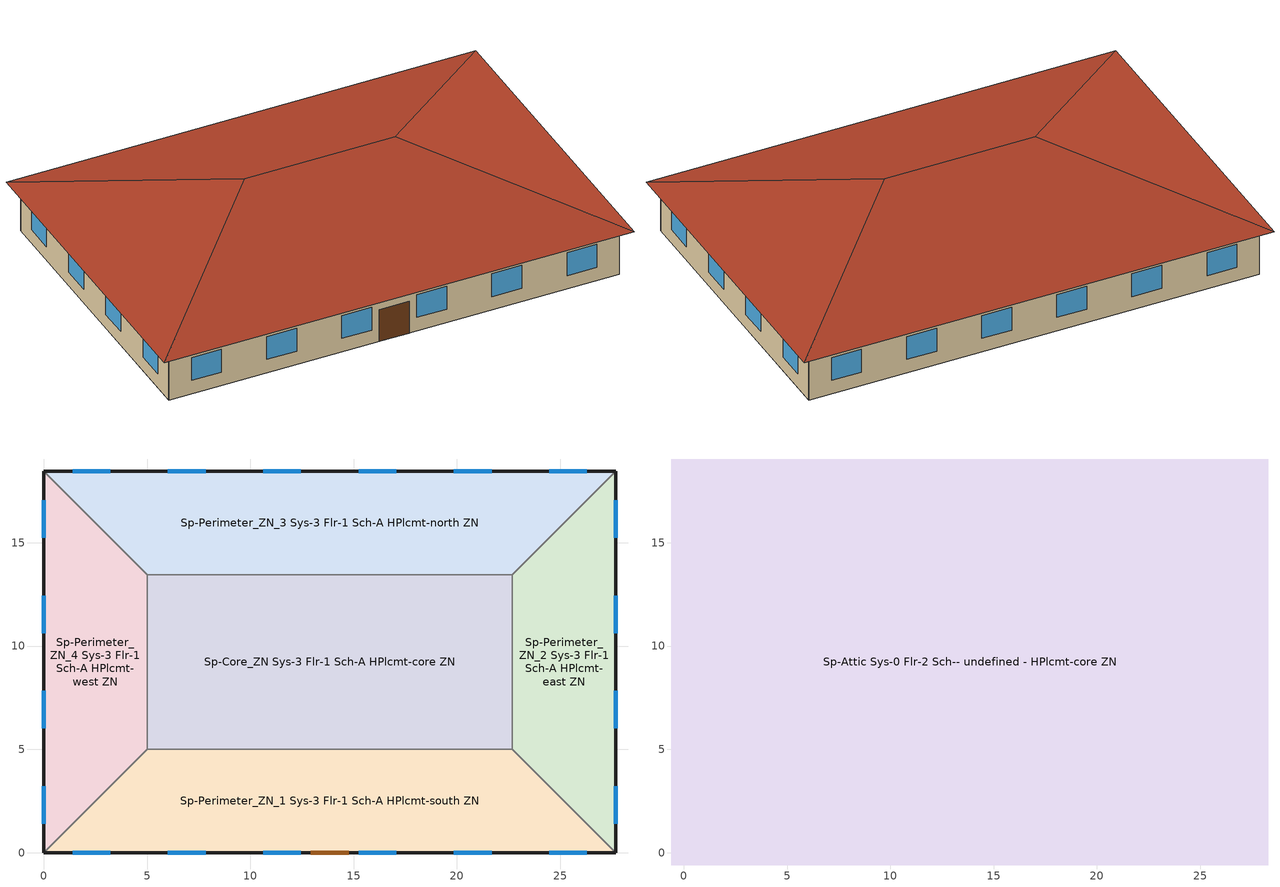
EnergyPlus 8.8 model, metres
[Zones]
Sp-Core_ZN Sys-3 Flr-1 Sch-A HPlcmt-core ZN
 floor ground (Customized opaque construction Typical Insulated Carpeted 6in Slab Floor to conductance of 0.757): 22.69,13.46 22.69,5 5,5 5,13.46 z0
 wall to Sp-Perimeter_ZN_2 Sys-3 Flr-1 Sch-A HPlcmt-east ZN (Typical Interior Wall): 22.69,5 22.69,13.46 z0:3.05
 wall to Sp-Perimeter_ZN_3 Sys-3 Flr-1 Sch-A HPlcmt-north ZN (Typical Interior Wall): 22.69,13.46 5,13.46 z0:3.05
 wall to Sp-Perimeter_ZN_1 Sys-3 Flr-1 Sch-A HPlcmt-south ZN (Typical Interior Wall): 5,5 22.69,5 z0:3.05
 wall to Sp-Perimeter_ZN_4 Sys-3 Flr-1 Sch-A HPlcmt-west ZN (Typical Interior Wall): 5,13.46 5,5 z0:3.05
Sp-Perimeter_ZN_1 Sys-3 Flr-1 Sch-A HPlcmt-south ZN
 floor ground (Customized opaque construction Typical Insulated Carpeted 6in Slab Floor to conductance of 0.757): 22.69,5 27.69,0 0,0 5,5 z0
 wall outside (Customized opaque construction Typical Insulated Exterior Mass Wall R-12.5 to conductance of 0.21): 0,0 27.69,0 z0:3.05
 wall to Sp-Perimeter_ZN_2 Sys-3 Flr-1 Sch-A HPlcmt-east ZN (Typical Interior Wall): 27.69,0 22.69,5 z0:3.05
 wall to Sp-Perimeter_ZN_4 Sys-3 Flr-1 Sch-A HPlcmt-west ZN (Typical Interior Wall): 5,5 0,0 z0:3.05
 window (Customized Fenestration: cond=0.220 tvis=0.220 tsol=0.232): 1.39,0 3.22,0 / 6.01,0 7.84,0 / 10.62,0 12.45,0 / 15.24,0 17.07,0 / 19.85,0 21.68,0 / 24.47,0 26.3,0 z0.9:2.42
 door (Customized opaque construction Typical Insulated Metal Door R-1.43 to conductance of 2.2): 12.93,0 14.76,0 z0:2.13
Sp-Perimeter_ZN_2 Sys-3 Flr-1 Sch-A HPlcmt-east ZN
 floor ground (Customized opaque construction Typical Insulated Carpeted 6in Slab Floor to conductance of 0.757): 27.69,18.46 27.69,0 22.69,5 22.69,13.46 z0
 wall outside (Customized opaque construction Typical Insulated Exterior Mass Wall R-12.5 to conductance of 0.21): 27.69,0 27.69,18.46 z0:3.05
 wall to Sp-Perimeter_ZN_3 Sys-3 Flr-1 Sch-A HPlcmt-north ZN (Typical Interior Wall): 27.69,18.46 22.69,13.46 z0:3.05
 window (Customized Fenestration: cond=0.220 tvis=0.220 tsol=0.232): 27.69,1.39 27.69,3.22 / 27.69,6.01 27.69,7.84 / 27.69,10.62 27.69,12.45 / 27.69,15.24 27.69,17.07 z0.9:2.42
Sp-Perimeter_ZN_3 Sys-3 Flr-1 Sch-A HPlcmt-north ZN
 floor ground (Customized opaque construction Typical Insulated Carpeted 6in Slab Floor to conductance of 0.757): 27.69,18.46 22.69,13.46 5,13.46 0,18.46 z0
 wall outside (Customized opaque construction Typical Insulated Exterior Mass Wall R-12.5 to conductance of 0.21): 27.69,18.46 0,18.46 z0:3.05
 wall to Sp-Perimeter_ZN_4 Sys-3 Flr-1 Sch-A HPlcmt-west ZN (Typical Interior Wall): 0,18.46 5,13.46 z0:3.05
 window (Customized Fenestration: cond=0.220 tvis=0.220 tsol=0.232): 26.3,18.46 24.47,18.46 / 21.68,18.46 19.85,18.46 / 17.07,18.46 15.24,18.46 / 12.45,18.46 10.62,18.46 / 7.84,18.46 6.01,18.46 / 3.22,18.46 1.39,18.46 z0.9:2.42
Sp-Perimeter_ZN_4 Sys-3 Flr-1 Sch-A HPlcmt-west ZN
 floor ground (Customized opaque construction Typical Insulated Carpeted 6in Slab Floor to conductance of 0.757): 0,18.46 5,13.46 5,5 0,0 z0
 wall outside (Customized opaque construction Typical Insulated Exterior Mass Wall R-12.5 to conductance of 0.21): 0,18.46 0,0 z0:3.05
 window (Customized Fenestration: cond=0.220 tvis=0.220 tsol=0.232): 0,17.07 0,15.24 / 0,12.45 0,10.62 / 0,7.84 0,6.01 / 0,3.22 0,1.39 z0.9:2.42
Sp-Attic Sys-0 Flr-2 Sch-- undefined - HPlcmt-core ZN
 floor outside (Customized opaque construction Typical Insulated Exterior Mass Floor R-15.63 to conductance of 0.162): 28.29,19.06 28.29,-0.6 27.69,0 27.69,18.46 z3.05; 28.29,19.06 27.69,18.46 0,18.46 -0.6,19.06 z3.05; 27.69,0 28.29,-0.6 -0.6,-0.6 0,0 z3.05; -0.6,19.06 0,18.46 0,0 -0.6,-0.6 z3.05
 floor to Sp-Core_ZN Sys-3 Flr-1 Sch-A HPlcmt-core ZN (Typical Interior Floor): 22.69,13.46 22.69,5 5,5 5,13.46 z3.05
 floor to Sp-Perimeter_ZN_2 Sys-3 Flr-1 Sch-A HPlcmt-east ZN (Typical Interior Floor): 27.69,18.46 27.69,0 22.69,5 22.69,13.46 z3.05
 floor to Sp-Perimeter_ZN_3 Sys-3 Flr-1 Sch-A HPlcmt-north ZN (Typical Interior Floor): 27.69,18.46 22.69,13.46 5,13.46 0,18.46 z3.05
 floor to Sp-Perimeter_ZN_1 Sys-3 Flr-1 Sch-A HPlcmt-south ZN (Typical Interior Floor): 22.69,5 27.69,0 0,0 5,5 z3.05
 floor to Sp-Perimeter_ZN_4 Sys-3 Flr-1 Sch-A HPlcmt-west ZN (Typical Interior Floor): 0,18.46 5,13.46 5,5 0,0 z3.05
 roof outside (Customized opaque construction Typical Insulated Metal Building Roof R-20.41 to conductance of 0.162): 18.46,9.23,6.33 28.29,-0.6,3.05 28.29,19.06,3.05; 18.46,9.23,6.33 28.29,19.06,3.05 -0.6,19.06,3.05 9.23,9.23,6.33; 9.23,9.23,6.33 -0.6,-0.6,3.05 28.29,-0.6,3.05 18.46,9.23,6.33; 9.23,9.23,6.33 -0.6,19.06,3.05 -0.6,-0.6,3.05
[Building]
-SmallOffice-NECB HDD Method-CAN_AB_Banff.CS.711220_CWEC2016.epw created: 2018-06-14 18:29:24 +0000: North Axis {deg}=0; Terrain=City; Loads Convergence Tolerance Value=0.04; Temperature Convergence Tolerance Value {deltaC}=0.2; Solar Distribution=FullInteriorAndExterior; Maximum Number of Warmup Days=25; Minimum Number of Warmup Days=6
[Site:Location]
Banff CS_AB_CAN: Latitude {deg}=51.193; Longitude {deg}=-115.552; Time Zone {hr}=-7; Elevation {m}=1396.9
[Site:WaterMainsTemperature]
Calculation Method=Correlation; Annual Average Outdoor Air Temperature {C}=2.93333; Maximum Difference In Monthly Average Outdoor Air Temperatures {deltaC}=24.2
[SizingPeriod:DesignDay] Day of Month=21; Dry-Bulb Temperature Range Modifier Type=DefaultMultipliers; Humidity Condition Type=Wetbulb; Barometric Pressure {Pa}=85631; Rain Indicator=No; Snow Indicator=No; Daylight Saving Time Indicator=No
Name | Month | Day Type | Maximum Dry-Bulb Temperature {C} | Daily Dry-Bulb Temperature Range {deltaC} | Wetbulb or DewPoint at Maximum Dry-Bulb {C} | Wind Speed {m/s} | Wind Direction {deg} | Solar Model Indicator | ASHRAE Clear Sky Optical Depth for Beam Irradiance (taub) | ASHRAE Clear Sky Optical Depth for Diffuse Irradiance (taud) | Sky Clearness
Banff CS Ann Clg .4% Condns DB=>MWB | 7 | SummerDesignDay | 27.4 | 14.4 | 13.7 | 3.1 | 230 | ASHRAETau | 0.357 | 2.375
Banff CS Ann Clg .4% Condns WB=>MDB | 7 | SummerDesignDay | 24 | 14.4 | 14.9 | 3.1 | 230 | ASHRAETau | 0.357 | 2.375
Banff CS Ann Htg 99.6% Condns DB | 12 | WinterDesignDay | -30.3 | 0 | -30.3 | 1.3 | 70 | ASHRAEClearSky |  |  | 0
[Site:GroundTemperature:BuildingSurface]
19.527, 19.502, 19.536, 19.598, 20.002, 21.64, 22.225, 22.375, 21.449, 20.121, 19.802, 19.633
[Material] Thermal Absorptance=0.9
Name | Roughness | Thickness {m} | Conductivity {W/m-K} | Density {kg/m3} | Specific Heat {J/kg-K} | Solar Absorptance | Visible Absorptance
1/2IN Gypsum 1 | Smooth | 0.0127 | 0.16 | 784.9 | 830 | 0.4 | 0.4
100mm Normalweight concrete floor | MediumSmooth | 0.1016 | 2.31 | 2322 | 832 | 0.7 | 0.7
1IN Stucco 1 | Smooth | 0.0253 | 0.6918 | 1858 | 837 | 0.7 | 0.92
4 in. Normalweight Concrete Floor 1 | MediumRough | 0.1016 | 2.31 | 2322 | 832 | 0.7 | 0.7
6 in. Normalweight Concrete Floor 1 | MediumRough | 0.1524 | 2.31 | 2322 | 832 | 0.7 | 0.7
8IN CONCRETE HW RefBldg 1 | Rough | 0.2032 | 1.311 | 2240 | 836.8 | 0.7 | 0.7
F08 Metal surface 1; Metal Roof Surface 1 | Smooth | 0.0008 | 45.28 | 7824 | 500 | 0.7 | 0.7
G01 13mm gypsum board | Smooth | 0.0127 | 0.16 | 800 | 1090 | 0.7 | 0.5
[Material:NoMass] Thermal Absorptance=0.9; Solar Absorptance=0.7
Name | Roughness | Thermal Resistance {m2-K/W} | Visible Absorptance
CP02 CARPET PAD | VeryRough | 0.21648 | 0.8
Typical Carpet Pad 1 | Smooth | 0.21648 | 0.8
Typical Carpet Pad 2 | Smooth | 1.25503 | 0.8
Typical Insulation R-0.58 1 | Smooth | 0.454528 | 0.7
Typical Insulation R-10.11 1 | Smooth | 4.49096 | 0.7
Typical Insulation R-13.06 1 | Smooth | 5.91238 | 0.7
Typical Insulation R-19.63 1 | Smooth | 6.17282 | 0.7
[WindowMaterial:SimpleGlazingSystem]
Customized Fenestration:: cond=0.220 tvis=0.220 tsol=0.232: U-Factor {W/m2-K}=2.2; Solar Heat Gain Coefficient=0.6; Visible Transmittance=0.21
[Construction]
Customized Fenestration: cond=0.220 tvis=0.220 tsol=0.232: Customized Fenestration:: cond=0.220 tvis=0.220 tsol=0.232
Customized opaque construction Typical Insulated Carpeted 6in Slab Floor to conductance of 0.757: 6 in. Normalweight Concrete Floor 1, Typical Carpet Pad 2
Customized opaque construction Typical Insulated Exterior Mass Floor R-15.63 to conductance of 0.162: Typical Insulation R-13.06 1, 4 in. Normalweight Concrete Floor 1, Typical Carpet Pad 1
Customized opaque construction Typical Insulated Exterior Mass Wall R-12.5 to conductance of 0.21: 1IN Stucco 1, 8IN CONCRETE HW RefBldg 1, Typical Insulation R-10.11 1, 1/2IN Gypsum 1
Customized opaque construction Typical Insulated Metal Building Roof R-20.41 to conductance of 0.162: Metal Roof Surface 1, Typical Insulation R-19.63 1
Customized opaque construction Typical Insulated Metal Door R-1.43 to conductance of 2.2: F08 Metal surface 1, Typical Insulation R-0.58 1
Typical Interior Floor: 100mm Normalweight concrete floor, CP02 CARPET PAD
Typical Interior Wall: G01 13mm gypsum board, G01 13mm gypsum board
[Zone]
Name | Part of Total Floor Area
Sp-Attic Sys-0 Flr-2 Sch-- undefined - HPlcmt-core ZN | No
Sp-Core_ZN Sys-3 Flr-1 Sch-A HPlcmt-core ZN; Sp-Perimeter_ZN_1 Sys-3 Flr-1 Sch-A HPlcmt-south ZN; Sp-Perimeter_ZN_2 Sys-3 Flr-1 Sch-A HPlcmt-east ZN; Sp-Perimeter_ZN_3 Sys-3 Flr-1 Sch-A HPlcmt-north ZN; Sp-Perimeter_ZN_4 Sys-3 Flr-1 Sch-A HPlcmt-west ZN | Yes
[ZoneInfiltration:DesignFlowRate] Schedule=Always On Discrete; Design Flow Rate Calculation Method=Flow/ExteriorArea; Constant Term Coefficient=0; Temperature Term Coefficient=0; Velocity Term Coefficient=0.224; Velocity Squared Term Coefficient=0
Name | Zone or ZoneList | Flow per Exterior Surface Area {m3/s-m2}
Attic Infiltration | Sp-Attic Sys-0 Flr-2 Sch-- undefined - HPlcmt-core ZN | 0.000228332
Perimeter_ZN_1 Infiltration | Sp-Perimeter_ZN_1 Sys-3 Flr-1 Sch-A HPlcmt-south ZN | 0.00025
Perimeter_ZN_2 Infiltration | Sp-Perimeter_ZN_2 Sys-3 Flr-1 Sch-A HPlcmt-east ZN | 0.00025
Perimeter_ZN_3 Infiltration | Sp-Perimeter_ZN_3 Sys-3 Flr-1 Sch-A HPlcmt-north ZN | 0.00025
Perimeter_ZN_4 Infiltration | Sp-Perimeter_ZN_4 Sys-3 Flr-1 Sch-A HPlcmt-west ZN | 0.00025
[Sizing:Zone] Zone Cooling Design Supply Air Temperature Input Method=SupplyAirTemperature; Zone Cooling Design Supply Air Temperature Difference {deltaC}=11.11; Zone Heating Design Supply Air Temperature Input Method=SupplyAirTemperature; Zone Heating Design Supply Air Temperature Difference {deltaC}=11.11; Zone Cooling Design Supply Air Humidity Ratio {kgWater/kgDryAir}=0.0085; Zone Heating Design Supply Air Humidity Ratio {kgWater/kgDryAir}=0.008; Cooling Design Air Flow Method=DesignDay; Cooling Design Air Flow Rate {m3/s}=0; Cooling Minimum Air Flow per Zone Floor Area {m3/s-m2}=0.000762; Cooling Minimum Air Flow {m3/s}=0; Cooling Minimum Air Flow Fraction=0; Heating Design Air Flow Method=DesignDay; Heating Design Air Flow Rate {m3/s}=0; Heating Maximum Air Flow per Zone Floor Area {m3/s-m2}=0.002032; Heating Maximum Air Flow {m3/s}=0.141576; Heating Maximum Air Flow Fraction=0.3; Account for Dedicated Outdoor Air System=No
Name | Zone Cooling Design Supply Air Temperature {C} | Zone Heating Design Supply Air Temperature {C} | Design Specification Outdoor Air Object | Design Specification Zone Air Distribution Object | Zone Heating Sizing Factor | Zone Cooling Sizing Factor
Sp-Attic Sys-0 Flr-2 Sch-- undefined - HPlcmt-core ZN | 14 | 40 | Space Function - undefined - Ventilation | Sp-Attic Sys-0 Flr-2 Sch-- undefined - HPlcmt-core ZN Design Spec Zone Air Dist
Sp-Core_ZN Sys-3 Flr-1 Sch-A HPlcmt-core ZN | 13 | 43 | Space Function Office - enclosed Ventilation | Sp-Core_ZN Sys-3 Flr-1 Sch-A HPlcmt-core ZN Design Spec Zone Air Dist | 1.3 | 1.1
Sp-Perimeter_ZN_1 Sys-3 Flr-1 Sch-A HPlcmt-south ZN | 13 | 43 | Space Function Office - enclosed Ventilation | Sp-Perimeter_ZN_1 Sys-3 Flr-1 Sch-A HPlcmt-south ZN Design Spec Zone Air Dist | 1.3 | 1.1
Sp-Perimeter_ZN_2 Sys-3 Flr-1 Sch-A HPlcmt-east ZN | 13 | 43 | Space Function Office - enclosed Ventilation | Sp-Perimeter_ZN_2 Sys-3 Flr-1 Sch-A HPlcmt-east ZN Design Spec Zone Air Dist | 1.3 | 1.1
Sp-Perimeter_ZN_3 Sys-3 Flr-1 Sch-A HPlcmt-north ZN | 13 | 43 | Space Function Office - enclosed Ventilation | Sp-Perimeter_ZN_3 Sys-3 Flr-1 Sch-A HPlcmt-north ZN Design Spec Zone Air Dist | 1.3 | 1.1
Sp-Perimeter_ZN_4 Sys-3 Flr-1 Sch-A HPlcmt-west ZN | 13 | 43 | Space Function Office - enclosed Ventilation | Sp-Perimeter_ZN_4 Sys-3 Flr-1 Sch-A HPlcmt-west ZN Design Spec Zone Air Dist | 1.3 | 1.1
[DesignSpecification:ZoneAirDistribution] Zone Air Distribution Effectiveness in Cooling Mode=1; Zone Air Distribution Effectiveness in Heating Mode=1
Sp-Attic Sys-0 Flr-2 Sch-- undefined - HPlcmt-core ZN Design Spec Zone Air Dist; Sp-Core_ZN Sys-3 Flr-1 Sch-A HPlcmt-core ZN Design Spec Zone Air Dist; Sp-Perimeter_ZN_1 Sys-3 Flr-1 Sch-A HPlcmt-south ZN Design Spec Zone Air Dist; Sp-Perimeter_ZN_2 Sys-3 Flr-1 Sch-A HPlcmt-east ZN Design Spec Zone Air Dist; Sp-Perimeter_ZN_3 Sys-3 Flr-1 Sch-A HPlcmt-north ZN Design Spec Zone Air Dist; Sp-Perimeter_ZN_4 Sys-3 Flr-1 Sch-A HPlcmt-west ZN Design Spec Zone Air Dist
[DesignSpecification:OutdoorAir] Outdoor Air Method=Sum; Outdoor Air Flow per Person {m3/s-person}=0; Outdoor Air Flow per Zone {m3/s}=0; Outdoor Air Flow Air Changes per Hour {1/hr}=0
Name | Outdoor Air Flow per Zone Floor Area {m3/s-m2}
Space Function - undefined - Ventilation | 0
Space Function Office - enclosed Ventilation | 0.0004318
[ZoneControl:Thermostat] Control Object Type 1=ThermostatSetpoint:DualSetpoint
Name | Zone or ZoneList | Control Type Schedule | Control Name 1
Sp-Core_ZN Sys-3 Flr-1 Sch-A HPlcmt-core ZN Thermostat | Sp-Core_ZN Sys-3 Flr-1 Sch-A HPlcmt-core ZN | Sp-Core_ZN Sys-3 Flr-1 Sch-A HPlcmt-core ZN Thermostat Schedule | Space Function Office - enclosed Thermostat 10
Sp-Perimeter_ZN_1 Sys-3 Flr-1 Sch-A HPlcmt-south ZN Thermostat | Sp-Perimeter_ZN_1 Sys-3 Flr-1 Sch-A HPlcmt-south ZN | Sp-Perimeter_ZN_1 Sys-3 Flr-1 Sch-A HPlcmt-south ZN Thermostat Schedule | Space Function Office - enclosed Thermostat 9
Sp-Perimeter_ZN_2 Sys-3 Flr-1 Sch-A HPlcmt-east ZN Thermostat | Sp-Perimeter_ZN_2 Sys-3 Flr-1 Sch-A HPlcmt-east ZN | Sp-Perimeter_ZN_2 Sys-3 Flr-1 Sch-A HPlcmt-east ZN Thermostat Schedule | Space Function Office - enclosed Thermostat 7
Sp-Perimeter_ZN_3 Sys-3 Flr-1 Sch-A HPlcmt-north ZN Thermostat | Sp-Perimeter_ZN_3 Sys-3 Flr-1 Sch-A HPlcmt-north ZN | Sp-Perimeter_ZN_3 Sys-3 Flr-1 Sch-A HPlcmt-north ZN Thermostat Schedule | Space Function Office - enclosed Thermostat 6
Sp-Perimeter_ZN_4 Sys-3 Flr-1 Sch-A HPlcmt-west ZN Thermostat | Sp-Perimeter_ZN_4 Sys-3 Flr-1 Sch-A HPlcmt-west ZN | Sp-Perimeter_ZN_4 Sys-3 Flr-1 Sch-A HPlcmt-west ZN Thermostat Schedule | Space Function Office - enclosed Thermostat 8
[ThermostatSetpoint:DualSetpoint] Heating Setpoint Temperature Schedule=NECB-A-Thermostat Setpoint-Heating; Cooling Setpoint Temperature Schedule=NECB-A-Thermostat Setpoint-Cooling
Space Function Office - enclosed Thermostat 10; Space Function Office - enclosed Thermostat 9; Space Function Office - enclosed Thermostat 7; Space Function Office - enclosed Thermostat 6; Space Function Office - enclosed Thermostat 8
[ZoneVentilation:DesignFlowRate] Schedule=Always_On; Design Flow Rate Calculation Method=Flow/Area; Flow Rate per Zone Floor Area {m3/s-m2}=0.0004318
Name | Zone or ZoneList
Sp-Core_ZN Sys-3 Flr-1 Sch-A HPlcmt-core ZN Ventilation per Floor Area | Sp-Core_ZN Sys-3 Flr-1 Sch-A HPlcmt-core ZN
Sp-Perimeter_ZN_1 Sys-3 Flr-1 Sch-A HPlcmt-south ZN Ventilation per Floor Area | Sp-Perimeter_ZN_1 Sys-3 Flr-1 Sch-A HPlcmt-south ZN
Sp-Perimeter_ZN_2 Sys-3 Flr-1 Sch-A HPlcmt-east ZN Ventilation per Floor Area | Sp-Perimeter_ZN_2 Sys-3 Flr-1 Sch-A HPlcmt-east ZN
Sp-Perimeter_ZN_3 Sys-3 Flr-1 Sch-A HPlcmt-north ZN Ventilation per Floor Area | Sp-Perimeter_ZN_3 Sys-3 Flr-1 Sch-A HPlcmt-north ZN
Sp-Perimeter_ZN_4 Sys-3 Flr-1 Sch-A HPlcmt-west ZN Ventilation per Floor Area | Sp-Perimeter_ZN_4 Sys-3 Flr-1 Sch-A HPlcmt-west ZN
[UtilityCost:Tariff] Demand Window Length=QuarterHour
Name | Utility Cost Qualify | Output Meter | Conversion Factor Choice
 | Epcor | Electricity:Facility | kWh
 | ATCO | Gas:Facility | MJ
 | NoneOil | FuelOil#2:Facility | MJ
[UtilityCost:Charge:Block]
ElectricityBlocksEnergyCharges: Epcor, TotalEnergy, Annual, EnergyCharges, , , 750, 0.1299, 751, 0.1299, 752, 0.1299, 753, 0.1299, remaining, 0.1299
ElectricityBlocksDemandCharges: Epcor, TotalDemand, Annual, DemandCharges, , , 150, 2.1165, 151, 2.1165, 152, 2.1165, 153, 2.1165, remaining, 2.1165
GasBlocksEnergyCharges: ATCO, TotalEnergy, Annual, EnergyCharges, , , 1, 0.0037, 2, 0.0037, 3, 0.0037, 4, 0.0037, remaining, 0.0037
GasBlocksDemandCharges: ATCO, TotalDemand, Annual, DemandCharges, , , 1, 0, 2, 0, 3, 0, 4, 0, remaining, 0
FuelOil#2BlocksEnergyCharges: NoneOil, TotalEnergy, Annual, EnergyCharges, , , 1, 0, 2, 0, 3, 0, 4, 0, remaining, 0
FuelOil#2BlocksDemandCharges: NoneOil, TotalDemand, Annual, DemandCharges, , , 1, 0, 2, 0, 3, 0, 4, 0, remaining, 0
[Zone equipment]
Sp-Attic Sys-0 Flr-2 Sch-- undefined - HPlcmt-core ZN: Sp-Attic Sys-0 Flr-2 Sch-- undefined - HPlcmt-core ZN Ideal Loads Air System
Sp-Core_ZN Sys-3 Flr-1 Sch-A HPlcmt-core ZN: Sp-Core_ZN Sys-3 Flr-1 Sch-A HPlcmt-core ZN Ideal Loads Air System
Sp-Perimeter_ZN_1 Sys-3 Flr-1 Sch-A HPlcmt-south ZN: Sp-Perimeter_ZN_1 Sys-3 Flr-1 Sch-A HPlcmt-south ZN Ideal Loads Air System
Sp-Perimeter_ZN_2 Sys-3 Flr-1 Sch-A HPlcmt-east ZN: Sp-Perimeter_ZN_2 Sys-3 Flr-1 Sch-A HPlcmt-east ZN Ideal Loads Air System
Sp-Perimeter_ZN_3 Sys-3 Flr-1 Sch-A HPlcmt-north ZN: Sp-Perimeter_ZN_3 Sys-3 Flr-1 Sch-A HPlcmt-north ZN Ideal Loads Air System
Sp-Perimeter_ZN_4 Sys-3 Flr-1 Sch-A HPlcmt-west ZN: Sp-Perimeter_ZN_4 Sys-3 Flr-1 Sch-A HPlcmt-west ZN Ideal Loads Air System
[ZoneHVAC:IdealLoadsAirSystem] Maximum Heating Supply Air Temperature [C]=50; Minimum Cooling Supply Air Temperature [C]=13; Maximum Heating Supply Air Humidity Ratio [kg-H20/kg-air]=0.0156; Minimum Cooling Supply Air Humidity Ratio [kg-H20/kg-air]=0.0077; Heating Limit=NoLimit; Cooling Limit=NoLimit; Dehumidification Control Type=ConstantSensibleHeatRatio; Cooling Sensible Heat Ratio=0.7; Humidification Control Type=None; Demand Controlled Ventilation Type=None; Outdoor Air Economizer Type=NoEconomizer; Heat Recovery Type=None; Sensible Heat Recovery Effectiveness=0.7; Latent Heat Recovery Effectiveness=0.65
Sp-Attic Sys-0 Flr-2 Sch-- undefined - HPlcmt-core ZN Ideal Loads Air System; Sp-Core_ZN Sys-3 Flr-1 Sch-A HPlcmt-core ZN Ideal Loads Air System; Sp-Perimeter_ZN_1 Sys-3 Flr-1 Sch-A HPlcmt-south ZN Ideal Loads Air System; Sp-Perimeter_ZN_2 Sys-3 Flr-1 Sch-A HPlcmt-east ZN Ideal Loads Air System; Sp-Perimeter_ZN_3 Sys-3 Flr-1 Sch-A HPlcmt-north ZN Ideal Loads Air System; Sp-Perimeter_ZN_4 Sys-3 Flr-1 Sch-A HPlcmt-west ZN Ideal Loads Air System
[Schedule:Compact]
Sp-Core_ZN Sys-3 Flr-1 Sch-A HPlcmt-core ZN Thermostat Schedule; Sp-Perimeter_ZN_1 Sys-3 Flr-1 Sch-A HPlcmt-south ZN Thermostat Schedule; Sp-Perimeter_ZN_2 Sys-3 Flr-1 Sch-A HPlcmt-east ZN Thermostat Schedule; Sp-Perimeter_ZN_3 Sys-3 Flr-1 Sch-A HPlcmt-north ZN Thermostat Schedule; Sp-Perimeter_ZN_4 Sys-3 Flr-1 Sch-A HPlcmt-west ZN Thermostat Schedule: Through: 12/31, For: AllDays, Until: 24:00, 4
[Schedule:Day:Interval]
NECB-A-Thermostat Setpoint-Heating Sun|Hol Day; NECB-A-Thermostat Setpoint-Heating Sat Day: No, 24:00, 18
NECB-A-Thermostat Setpoint-Heating Default|Wkdy Day; NECB-A-Thermostat Setpoint-Heating Default: No, 06:00, 18, 07:00, 20, 21:00, 22, 24:00, 18
NECB-A-Thermostat Setpoint-Cooling Sun|Hol Day; NECB-A-Thermostat Setpoint-Cooling Sat Day: No, 24:00, 35
NECB-A-Thermostat Setpoint-Cooling Default|Wkdy Day; NECB-A-Thermostat Setpoint-Cooling Default: No, 06:00, 35, 21:00, 24, 24:00, 35
[Schedule:Week:Daily]
Schedule:Week:Daily {11d6dc7d-22d4-4c2e-88ca-60c366b04dd0}: NECB-A-Thermostat Setpoint-Heating Sun|Hol Day, NECB-A-Thermostat Setpoint-Heating Default|Wkdy Day, NECB-A-Thermostat Setpoint-Heating Default|Wkdy Day, NECB-A-Thermostat Setpoint-Heating Default|Wkdy Day, NECB-A-Thermostat Setpoint-Heating Default|Wkdy Day, NECB-A-Thermostat Setpoint-Heating Default|Wkdy Day, NECB-A-Thermostat Setpoint-Heating Sat Day, NECB-A-Thermostat Setpoint-Heating Default, NECB-A-Thermostat Setpoint-Heating Default, NECB-A-Thermostat Setpoint-Heating Default, NECB-A-Thermostat Setpoint-Heating Default, NECB-A-Thermostat Setpoint-Heating Default
Schedule:Week:Daily {491e2192-cc7a-46e9-bea3-a074de3cab80}: NECB-A-Thermostat Setpoint-Cooling Sun|Hol Day, NECB-A-Thermostat Setpoint-Cooling Default|Wkdy Day, NECB-A-Thermostat Setpoint-Cooling Default|Wkdy Day, NECB-A-Thermostat Setpoint-Cooling Default|Wkdy Day, NECB-A-Thermostat Setpoint-Cooling Default|Wkdy Day, NECB-A-Thermostat Setpoint-Cooling Default|Wkdy Day, NECB-A-Thermostat Setpoint-Cooling Sat Day, NECB-A-Thermostat Setpoint-Cooling Default, NECB-A-Thermostat Setpoint-Cooling Default, NECB-A-Thermostat Setpoint-Cooling Default, NECB-A-Thermostat Setpoint-Cooling Default, NECB-A-Thermostat Setpoint-Cooling Default
[Schedule:Year]
NECB-A-Thermostat Setpoint-Heating: Schedule:Week:Daily {11d6dc7d-22d4-4c2e-88ca-60c366b04dd0}, 1, 1, 12, 31
NECB-A-Thermostat Setpoint-Cooling: Schedule:Week:Daily {491e2192-cc7a-46e9-bea3-a074de3cab80}, 1, 1, 12, 31
[Schedule:Constant] Hourly Value=1
Always_On; Always On Discrete
